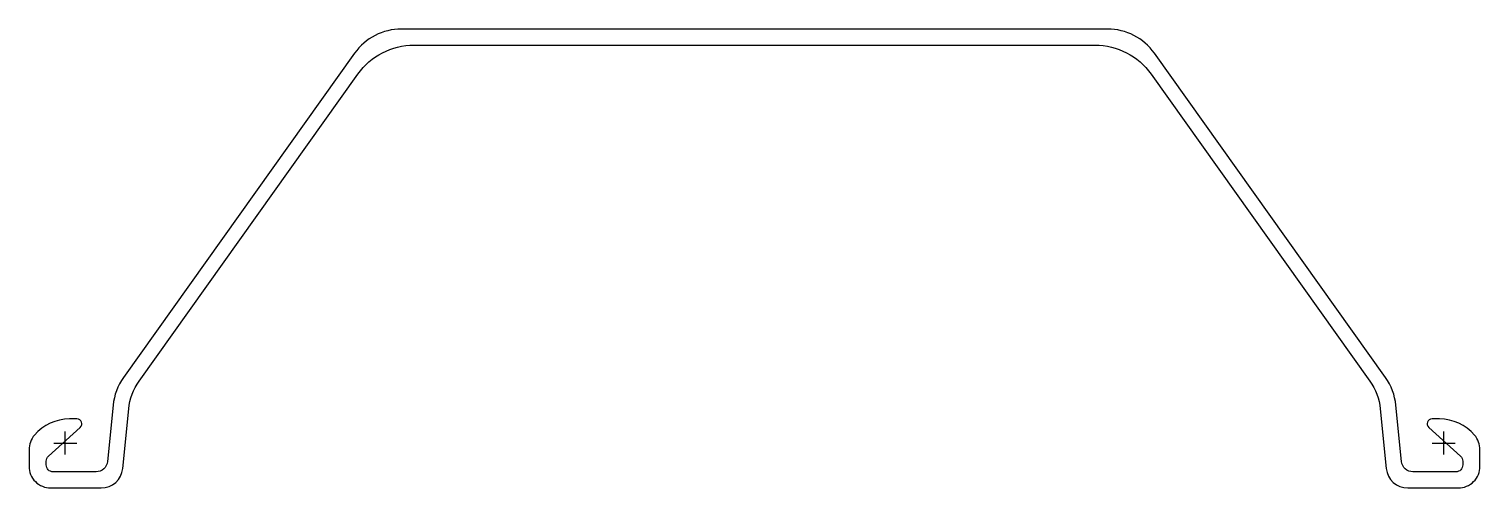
# Model space of a CAD drawing. Header units: millimetres. Extents: x -16 to 616, y -20 to 180.
import ezdxf

# ---------------------------------------------------------------- set-up
doc = ezdxf.new("R2010")
doc.units = ezdxf.units.MM
doc.header["$LTSCALE"] = 0.2

msp = doc.modelspace()

# ---------------------------------------------------------------- linework, layer by layer
at = {"flags": 128}
msp.add_lwpolyline([(608.25, -7.86), (608.25, -9.5, -0.414214), (605.25, -12.5), (586.56, -12.5, -0.385314), (581.59, -8), (579.14, 16.47, 0.130718), (574.62, 28.5), (474.03, 169.52, 0.242387), (453.68, 180), (300, 180), (146.32, 180, 0.242387), (125.97, 169.52), (25.38, 28.5, 0.130718), (20.86, 16.47), (18.41, -8, -0.385314), (13.44, -12.5), (-5.25, -12.5, -0.414214), (-8.25, -9.5), (-8.25, -7.86, -0.212557), (-7.26, -5.63), (6.54, 6.79, 0.687281), (5.11, 10.5), (1.85, 10.5, 0.219232), (-13.35, 3.5, 0.17875), (-15.75, -3), (-15.75, -10.1, 0.414214), (-6.35, -19.5), (15.69, -19.5, 0.385314), (25.04, -11.04), (27.64, 14.92, -0.130718), (32.16, 26.95), (127.36, 160.42, -0.242387), (151.79, 173), (300, 173), (448.21, 173, -0.242387), (472.64, 160.42), (567.84, 26.95, -0.130718), (572.36, 14.92), (574.96, -11.04, 0.385314), (584.31, -19.5), (606.35, -19.5, 0.414214), (615.75, -10.1), (615.75, -3, 0.17875), (613.35, 3.5), (613.35, 3.5, 0.219232), (598.15, 10.5), (594.89, 10.5, 0.687281), (593.46, 6.79), (607.26, -5.63, -0.212557)], format="xyb", close=True, dxfattribs=at)
at = {"layer": 'DEFPOINTS'}
for p, q in [((-5, 0), (5, 0)), ((0, -5), (0, 5)), ((595, 0), (605, 0)), ((600, -5), (600, 5))]:
    msp.add_line(p, q, dxfattribs=at)

doc.saveas('drawing.dxf')
